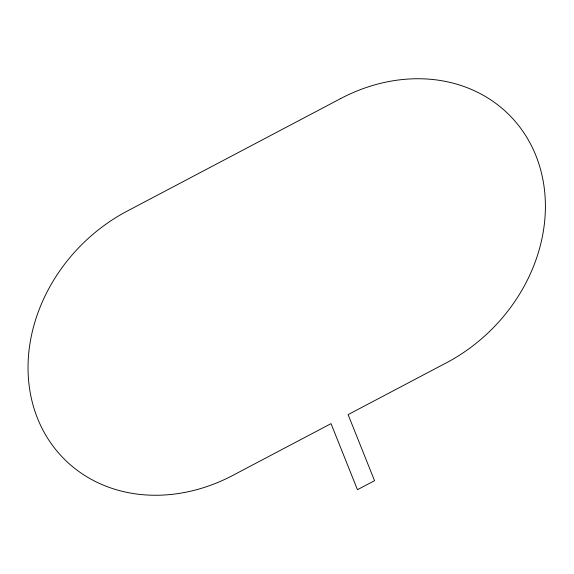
<?xml version="1.0" encoding="UTF-8"?>
<svg xmlns="http://www.w3.org/2000/svg" width="574" height="574" viewBox="0 0 574 574"><rect width="100%" height="100%" fill="white"/><g stroke="black" fill="none" stroke-linecap="round" stroke-linejoin="round"><path stroke-width="0.86" d="M340.669 98.577L127.076 211.167A163.662 139.195 -45.1 0 0 37.525 418.353A163.662 139.195 -45.1 0 0 232.771 475.423L331.026 423.634L357.451 489.694L374.535 480.689L348.109 414.622L446.364 362.833A163.662 139.195 -45.1 0 0 535.915 155.647A163.662 139.195 -45.1 0 0 340.669 98.577"/></g></svg>
